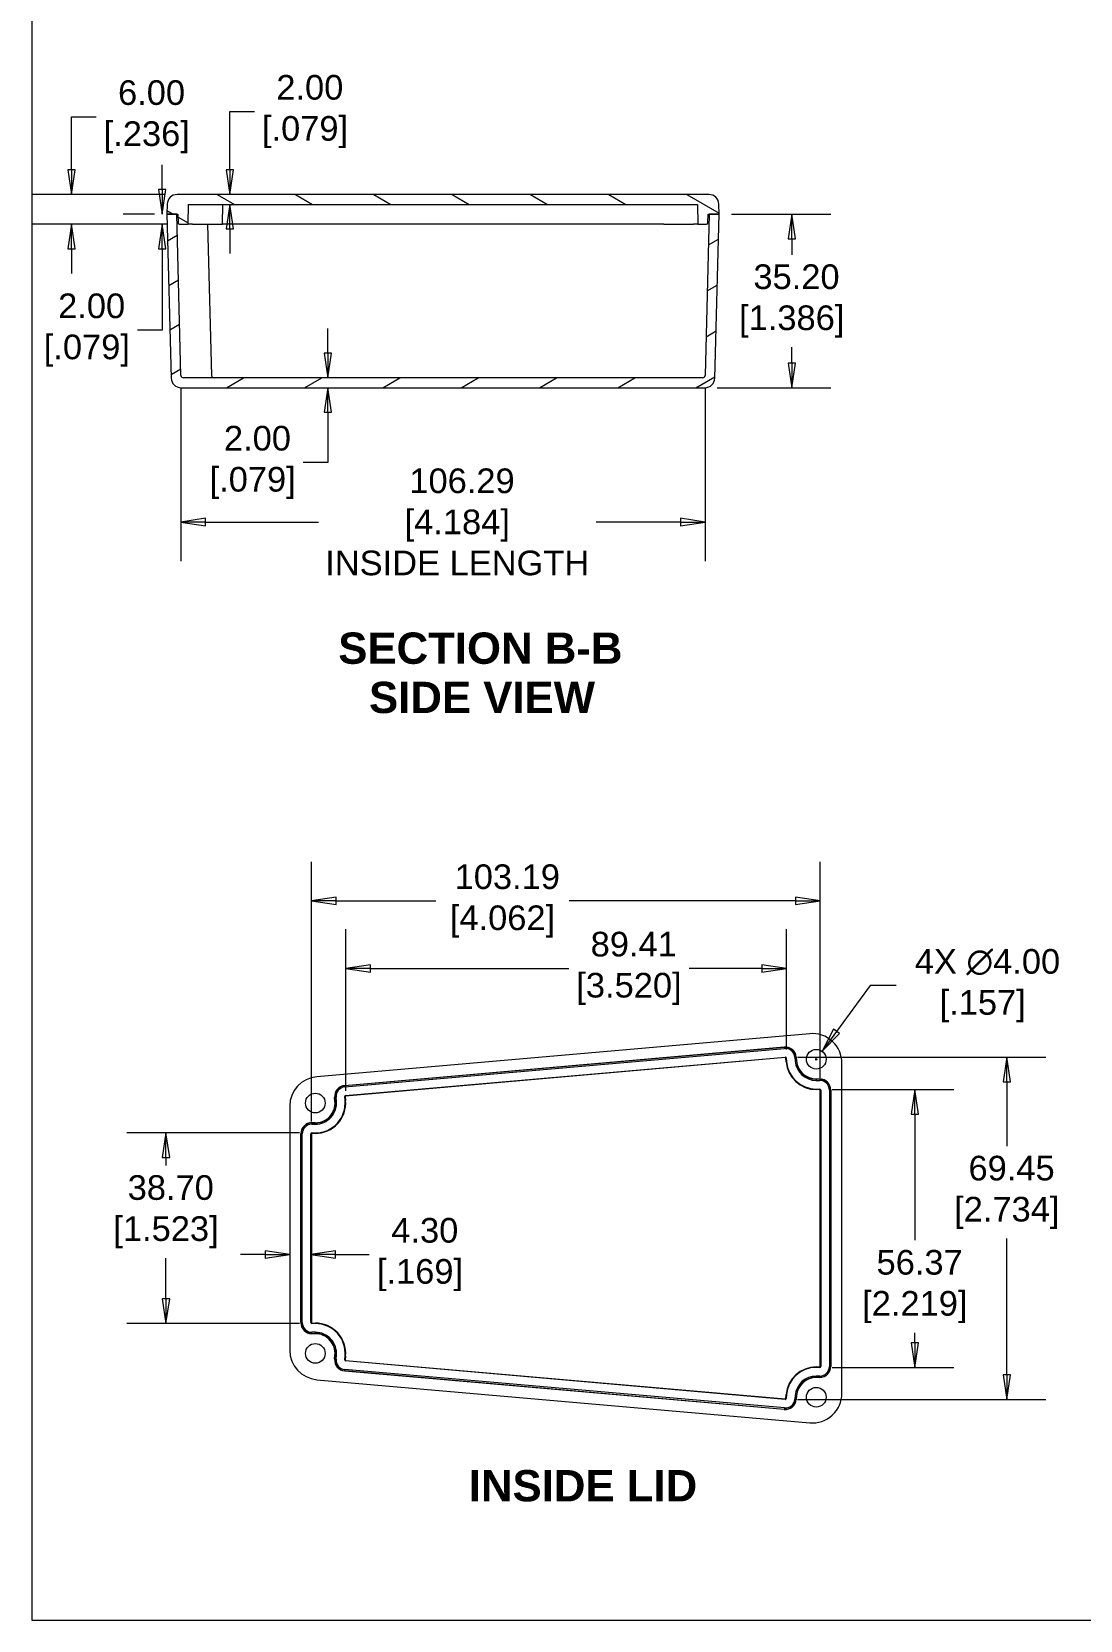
# Model space of a CAD drawing. Header units: millimetres. Extents: x 23 to 674, y 24 to 517.
# Drawn here: x 22.8 to 235.4, y 24.1 to 346.5 of the extents above; entities that cross this region are included whole.
import ezdxf

# ---------------------------------------------------------------- set-up
doc = ezdxf.new("R2010")
doc.units = ezdxf.units.MM
doc.header["$LTSCALE"] = 2.5
for name, color, linetype, lineweight in [('Dimension (ANSI)', 7, 'Continuous', 9), ('Hatch (ANSI)', 7, 'Continuous', 9), ('Sketch Geometry (ANSI)', 7, 'Continuous', 9), ('Symbol (ANSI)', 7, 'Continuous', 9), ('Visible (ANSI)', 7, 'Continuous', 9), ('Visible Narrow (ANSI)', 7, 'Continuous', 9)]:
    doc.layers.add(name, color=color, linetype=linetype, lineweight=lineweight)
doc.styles.add('Label Text (ANSI)', font='arialbd.ttf')
doc.styles.add('Note Text (ANSI)', font='arial.ttf')
doc.styles.add('Text Style20', font='arial.ttf')
doc.dimstyles.new('Default - mm (ANSI)', dxfattribs={"dimscale": 2.5, "dimtxt": 2, "dimasz": 2, "dimexe": 3.175, "dimexo": 1, "dimgap": 0.8, "dimtad": 0, "dimtih": 1, "dimtoh": 1, "dimrnd": 1e-08, "dimzin": 4, "dimdsep": 46, "dimtxsty": 'Note Text (ANSI)', "dimblk": 'Filled-1', "dimcen": 0.09, "dimdle": 10, "dimclrd": 256, "dimclre": 256, "dimclrt": 256, "dimadec": 1, "dimazin": 0, "dimtfac": 1.524, "dimtofl": 0, "dimtmove": 0, "dimatfit": 3, "dimfxl": 0, "dimtolj": 1, "dimtzin": 0, "dimlwd": -1, "dimlwe": -1, "dimarcsym": 0})

# ---------------------------------------------------------------- blocks, each defined once
blk = doc.blocks.new('Title Blocks HAMMOND')
at = {"layer": 'Sketch Geometry (ANSI)'}
for p, q in [((9.35, 206.73), (9.35, 9.64)), ((9.35, 9.64), (173.94, 9.64))]:
    blk.add_line(p, q, dxfattribs=at)
at = {"layer": 'Symbol (ANSI)', "style": 'Text Style20'}
blk.add_attdef('<TITLE>_001', (224.72, 16.35), '', height=5, dxfattribs=at)
blk = doc.blocks.new('Filled-1')
at = {"color": 0}
for p, q in [((0, 0), (-1, 0.15)), ((-1, 0.15), (-1, -0.15)), ((-1, 0), (0, 0)), ((-1, -0.15), (0, 0))]:
    blk.add_line(p, q, dxfattribs=at)
at = {"color": 0, "flags": 128}
blk.add_lwpolyline([(-1, -0.15), (0, 0), (-1, 0.15), (-1, -0.15)], dxfattribs=at)
at = {"color": 0}
blk.add_solid([(-1, -0.15), (0, 0), (-1, 0.15), (-1, -0.15)], dxfattribs=at)
blk = doc.blocks.new('*D7')
at = {"layer": 'Defpoints', "color": 0, "transparency": 16777216}
for p in [(182.66, 170.08), (182.66, 131.71), (79.48, 122.82)]:
    blk.add_point(p, dxfattribs=at)
at = {"layer": 'Dimension (ANSI)', "transparency": 16777216}
for p, q in [((79.48, 125.32), (79.48, 178.02)), ((182.66, 134.21), (182.66, 178.02)), ((84.48, 170.08), (104.73, 170.08)), ((177.66, 170.08), (131.73, 170.08))]:
    blk.add_line(p, q, dxfattribs=at)
at = {"layer": 'Dimension (ANSI)', "transparency": 16777216, "xscale": 5, "yscale": 5, "zscale": 5, "rotation": 180}
blk.add_blockref('Filled-1', (79.48, 170.08), dxfattribs=at)
at = {"layer": 'Dimension (ANSI)', "transparency": 16777216, "xscale": 5, "yscale": 5, "zscale": 5}
blk.add_blockref('Filled-1', (182.66, 170.08), dxfattribs=at)
at = {"layer": 'Dimension (ANSI)', "transparency": 16777216, "insert": (118.23, 170.08), "char_height": 5, "attachment_point": 5, "style": 'Note Text (ANSI)'}
blk.add_mtext('\\A1; 103.19\\P[4.062]', dxfattribs=at)
blk = doc.blocks.new('*D8')
at = {"layer": 'Defpoints', "color": 0, "transparency": 16777216}
for p in [(182.57, 131.8), (182.57, 75.43), (201.86, 75.43)]:
    blk.add_point(p, dxfattribs=at)
at = {"layer": 'Dimension (ANSI)', "transparency": 16777216}
for p, q in [((185.07, 131.8), (209.79, 131.8)), ((201.86, 126.8), (201.86, 101.22)), ((201.86, 80.43), (201.86, 82.46)), ((185.07, 75.43), (209.79, 75.43))]:
    blk.add_line(p, q, dxfattribs=at)
at = {"layer": 'Dimension (ANSI)', "transparency": 16777216, "xscale": 5, "yscale": 5, "zscale": 5}
for p, rotation in [((201.86, 131.8), 90), ((201.86, 75.43), 270)]:
    blk.add_blockref('Filled-1', p, dxfattribs=dict(at, rotation=rotation))
at = {"layer": 'Dimension (ANSI)', "transparency": 16777216, "insert": (201.86, 91.84), "char_height": 5, "attachment_point": 5, "style": 'Note Text (ANSI)'}
blk.add_mtext('\\A1; 56.37\\P[2.219]', dxfattribs=at)
blk = doc.blocks.new('*D9')
at = {"layer": 'Defpoints', "color": 0, "transparency": 16777216}
for p in [(175.84, 156.4), (175.84, 137.43), (86.43, 129.07)]:
    blk.add_point(p, dxfattribs=at)
at = {"layer": 'Dimension (ANSI)', "transparency": 16777216}
for p, q in [((86.43, 131.57), (86.43, 164.34)), ((175.84, 139.93), (175.84, 164.34)), ((91.43, 156.4), (131.67, 156.4)), ((170.84, 156.4), (156.1, 156.4))]:
    blk.add_line(p, q, dxfattribs=at)
at = {"layer": 'Dimension (ANSI)', "transparency": 16777216, "xscale": 5, "yscale": 5, "zscale": 5, "rotation": 180}
blk.add_blockref('Filled-1', (86.43, 156.4), dxfattribs=at)
at = {"layer": 'Dimension (ANSI)', "transparency": 16777216, "xscale": 5, "yscale": 5, "zscale": 5}
blk.add_blockref('Filled-1', (175.84, 156.4), dxfattribs=at)
at = {"layer": 'Dimension (ANSI)', "transparency": 16777216, "insert": (143.88, 156.4), "char_height": 5, "attachment_point": 5, "style": 'Note Text (ANSI)'}
blk.add_mtext('\\A1; 89.41\\P[3.520]', dxfattribs=at)
blk = doc.blocks.new('*D10')
at = {"layer": 'Defpoints', "color": 0, "transparency": 16777216}
for p in [(175.56, 138.39), (175.56, 68.95), (220.51, 68.95)]:
    blk.add_point(p, dxfattribs=at)
at = {"layer": 'Dimension (ANSI)', "transparency": 16777216}
for p, q in [((178.06, 138.39), (228.45, 138.39)), ((220.51, 133.39), (220.51, 120.33)), ((220.51, 73.95), (220.51, 101.57)), ((178.06, 68.95), (228.45, 68.95))]:
    blk.add_line(p, q, dxfattribs=at)
at = {"layer": 'Dimension (ANSI)', "transparency": 16777216, "xscale": 5, "yscale": 5, "zscale": 5}
for p, rotation in [((220.51, 138.39), 90), ((220.51, 68.95), 270)]:
    blk.add_blockref('Filled-1', p, dxfattribs=dict(at, rotation=rotation))
at = {"layer": 'Dimension (ANSI)', "transparency": 16777216, "insert": (220.51, 110.95), "char_height": 5, "attachment_point": 5, "style": 'Note Text (ANSI)'}
blk.add_mtext('\\A1; 69.45\\P[2.734]', dxfattribs=at)
blk = doc.blocks.new('*D11')
at = {"layer": 'Defpoints', "color": 0, "transparency": 16777216}
for p in [(75.07, 128.43), (75.07, 98.33), (79.37, 84.52)]:
    blk.add_point(p, dxfattribs=at)
at = {"layer": 'Dimension (ANSI)', "transparency": 16777216}
for p, q in [((70.07, 98.33), (65.07, 98.33)), ((84.37, 98.33), (91.22, 98.33))]:
    blk.add_line(p, q, dxfattribs=at)
at = {"layer": 'Dimension (ANSI)', "transparency": 16777216, "xscale": 5, "yscale": 5, "zscale": 5}
blk.add_blockref('Filled-1', (75.07, 98.33), dxfattribs=at)
at = {"layer": 'Dimension (ANSI)', "transparency": 16777216, "xscale": 5, "yscale": 5, "zscale": 5, "rotation": 180}
blk.add_blockref('Filled-1', (79.37, 98.33), dxfattribs=at)
at = {"layer": 'Dimension (ANSI)', "transparency": 16777216, "insert": (101.5, 98.33), "char_height": 5, "attachment_point": 5, "style": 'Note Text (ANSI)'}
blk.add_mtext('\\A1; 4.30\\P[.169]', dxfattribs=at)
blk = doc.blocks.new('*D19')
at = {"layer": 'Defpoints', "color": 0, "transparency": 16777216}
for p in [(162.17, 309.43), (159.3, 274.23), (176.89, 274.23)]:
    blk.add_point(p, dxfattribs=at)
at = {"layer": 'Dimension (ANSI)', "transparency": 16777216}
for p, q in [((164.67, 309.43), (184.83, 309.43)), ((176.89, 304.43), (176.89, 301.21)), ((176.89, 279.23), (176.89, 282.45)), ((161.8, 274.23), (184.83, 274.23))]:
    blk.add_line(p, q, dxfattribs=at)
at = {"layer": 'Dimension (ANSI)', "transparency": 16777216, "xscale": 5, "yscale": 5, "zscale": 5}
for p, rotation in [((176.89, 309.43), 90), ((176.89, 274.23), 270)]:
    blk.add_blockref('Filled-1', p, dxfattribs=dict(at, rotation=rotation))
at = {"layer": 'Dimension (ANSI)', "transparency": 16777216, "insert": (176.89, 291.83), "char_height": 5, "attachment_point": 5, "style": 'Note Text (ANSI)'}
blk.add_mtext('\\A1; 35.20\\P[1.386]', dxfattribs=at)
blk = doc.blocks.new('*D20')
at = {"layer": 'Defpoints', "color": 0, "transparency": 16777216}
for p in [(30.8, 313.43), (52.22, 313.43), (52.71, 307.43)]:
    blk.add_point(p, dxfattribs=at)
at = {"layer": 'Dimension (ANSI)', "transparency": 16777216}
for p, q in [((30.8, 318.43), (30.8, 329.19)), ((30.8, 329.19), (35.8, 329.19)), ((49.72, 313.43), (22.87, 313.43)), ((50.21, 307.43), (22.87, 307.43)), ((30.8, 302.43), (30.8, 297.43))]:
    blk.add_line(p, q, dxfattribs=at)
at = {"layer": 'Dimension (ANSI)', "transparency": 16777216, "xscale": 5, "yscale": 5, "zscale": 5}
for p, rotation in [((30.8, 313.43), 270), ((30.8, 307.43), 90)]:
    blk.add_blockref('Filled-1', p, dxfattribs=dict(at, rotation=rotation))
at = {"layer": 'Dimension (ANSI)', "transparency": 16777216, "insert": (46.08, 329.19), "char_height": 5, "attachment_point": 5, "style": 'Note Text (ANSI)'}
blk.add_mtext('\\A1; 6.00\\P[.236]', dxfattribs=at)
blk = doc.blocks.new('*D21')
at = {"layer": 'Defpoints', "color": 0, "transparency": 16777216}
for p in [(53.02, 276.72), (159.31, 276.72), (159.31, 246.97)]:
    blk.add_point(p, dxfattribs=at)
at = {"layer": 'Dimension (ANSI)', "transparency": 16777216}
for p, q in [((53.02, 274.22), (53.02, 239.03)), ((159.31, 274.22), (159.31, 239.03)), ((58.02, 246.97), (80.88, 246.97)), ((154.31, 246.97), (137.23, 246.97))]:
    blk.add_line(p, q, dxfattribs=at)
at = {"layer": 'Dimension (ANSI)', "transparency": 16777216, "xscale": 5, "yscale": 5, "zscale": 5, "rotation": 180}
blk.add_blockref('Filled-1', (53.02, 246.97), dxfattribs=at)
at = {"layer": 'Dimension (ANSI)', "transparency": 16777216, "xscale": 5, "yscale": 5, "zscale": 5}
blk.add_blockref('Filled-1', (159.31, 246.97), dxfattribs=at)
at = {"layer": 'Dimension (ANSI)', "transparency": 16777216, "insert": (109.05, 246.97), "char_height": 5, "attachment_point": 5, "style": 'Note Text (ANSI)'}
blk.add_mtext('\\A1; 106.29\\P[4.184]{\\PINSIDE LENGTH}', dxfattribs=at)
blk = doc.blocks.new('*D26')
at = {"layer": 'Defpoints', "color": 0, "transparency": 16777216}
for p in [(183.05, 139.58), (180.69, 136.35)]:
    blk.add_point(p, dxfattribs=at)
at = {"layer": 'Dimension (ANSI)', "transparency": 16777216}
for p, q in [((192.79, 152.9), (186, 143.61)), ((198.06, 152.9), (192.79, 152.9)), ((181.65, 137.96), (182.1, 137.96)), ((181.87, 137.74), (181.87, 138.19))]:
    blk.add_line(p, q, dxfattribs=at)
at = {"layer": 'Dimension (ANSI)', "transparency": 16777216, "xscale": 5, "yscale": 5, "zscale": 5, "rotation": 233.8482467399071}
blk.add_blockref('Filled-1', (183.05, 139.58), dxfattribs=at)
at = {"layer": 'Dimension (ANSI)', "transparency": 16777216, "insert": (215.62, 152.9), "char_height": 5, "attachment_point": 5, "style": 'Note Text (ANSI)'}
blk.add_mtext('\\A1; 4X ∅4.00\\P[.157]', dxfattribs=at)
blk = doc.blocks.new('*D27')
at = {"layer": 'Defpoints', "color": 0, "transparency": 16777216}
for p in [(79.57, 123.02), (49.98, 84.32), (79.57, 84.32)]:
    blk.add_point(p, dxfattribs=at)
at = {"layer": 'Dimension (ANSI)', "transparency": 16777216}
for p, q in [((77.07, 123.02), (42.04, 123.02)), ((49.98, 118.02), (49.98, 116.4)), ((49.98, 89.32), (49.98, 97.63)), ((77.07, 84.32), (42.04, 84.32))]:
    blk.add_line(p, q, dxfattribs=at)
at = {"layer": 'Dimension (ANSI)', "transparency": 16777216, "xscale": 5, "yscale": 5, "zscale": 5}
for p, rotation in [((49.98, 123.02), 90), ((49.98, 84.32), 270)]:
    blk.add_blockref('Filled-1', p, dxfattribs=dict(at, rotation=rotation))
at = {"layer": 'Dimension (ANSI)', "transparency": 16777216, "insert": (49.98, 107.01), "char_height": 5, "attachment_point": 5, "style": 'Note Text (ANSI)'}
blk.add_mtext('\\A1; 38.70\\P[1.523]', dxfattribs=at)
blk = doc.blocks.new('*D30')
at = {"layer": 'Defpoints', "color": 0, "transparency": 16777216}
for p in [(67.56, 276.23), (67.56, 274.23), (82.83, 276.23)]:
    blk.add_point(p, dxfattribs=at)
at = {"layer": 'Dimension (ANSI)', "transparency": 16777216}
for p, q in [((82.83, 281.23), (82.83, 286.23)), ((82.83, 269.23), (82.83, 259.06)), ((82.83, 259.06), (77.83, 259.06))]:
    blk.add_line(p, q, dxfattribs=at)
at = {"layer": 'Dimension (ANSI)', "transparency": 16777216, "xscale": 5, "yscale": 5, "zscale": 5}
for p, rotation in [((82.83, 276.23), 270), ((82.83, 274.23), 90)]:
    blk.add_blockref('Filled-1', p, dxfattribs=dict(at, rotation=rotation))
at = {"layer": 'Dimension (ANSI)', "transparency": 16777216, "insert": (67.56, 259.06), "char_height": 5, "attachment_point": 5, "style": 'Note Text (ANSI)'}
blk.add_mtext('\\A1; 2.00\\P[.079]', dxfattribs=at)
blk = doc.blocks.new('*D32')
at = {"layer": 'Defpoints', "color": 0, "transparency": 16777216}
for p in [(49.21, 309.43), (50.17, 309.43), (52.71, 307.43)]:
    blk.add_point(p, dxfattribs=at)
at = {"layer": 'Dimension (ANSI)', "transparency": 16777216}
for p, q in [((49.21, 314.43), (49.21, 319.43)), ((47.67, 309.43), (41.27, 309.43)), ((50.21, 307.43), (41.27, 307.43)), ((49.21, 302.43), (49.21, 285.92)), ((49.21, 285.92), (44.21, 285.92))]:
    blk.add_line(p, q, dxfattribs=at)
at = {"layer": 'Dimension (ANSI)', "transparency": 16777216, "xscale": 5, "yscale": 5, "zscale": 5}
for p, rotation in [((49.21, 309.43), 270), ((49.21, 307.43), 90)]:
    blk.add_blockref('Filled-1', p, dxfattribs=dict(at, rotation=rotation))
at = {"layer": 'Dimension (ANSI)', "transparency": 16777216, "insert": (33.93, 285.92), "char_height": 5, "attachment_point": 5, "style": 'Note Text (ANSI)'}
blk.add_mtext('\\A1; 2.00\\P[.079]', dxfattribs=at)
blk = doc.blocks.new('*D33')
at = {"layer": 'Defpoints', "color": 0, "transparency": 16777216}
for p in [(78.18, 313.43), (62.91, 311.43), (78.18, 311.43)]:
    blk.add_point(p, dxfattribs=at)
at = {"layer": 'Dimension (ANSI)', "transparency": 16777216}
for p, q in [((62.91, 318.43), (62.91, 330.26)), ((62.91, 330.26), (67.91, 330.26)), ((62.91, 306.43), (62.91, 301.43))]:
    blk.add_line(p, q, dxfattribs=at)
at = {"layer": 'Dimension (ANSI)', "transparency": 16777216, "xscale": 5, "yscale": 5, "zscale": 5}
for p, rotation in [((62.91, 313.43), 270), ((62.91, 311.43), 90)]:
    blk.add_blockref('Filled-1', p, dxfattribs=dict(at, rotation=rotation))
at = {"layer": 'Dimension (ANSI)', "transparency": 16777216, "insert": (78.18, 330.26), "char_height": 5, "attachment_point": 5, "style": 'Note Text (ANSI)'}
blk.add_mtext('\\A1; 2.00\\P[.079]', dxfattribs=at)

msp = doc.modelspace()

# ---------------------------------------------------------------- hatches: boundary and pattern name
at = {"layer": 'Hatch (ANSI)'}
h = msp.add_hatch(dxfattribs=at)
h.set_pattern_fill('ANSI31', color=256, scale=63.5, angle=105.000246, style=0)
h.set_pattern_definition([(150.0002, (0, 0), (-3.96872, -6.8741), [])])
edge = h.paths.add_edge_path()
edge.add_line((160.1128, 313.429), (52.2189, 313.429))
edge.add_ellipse((52.2189, 311.429), major_axis=(0, 2), ratio=1, start_angle=0, end_angle=88.5)
edge.add_line((50.2196, 311.4814), (50.1659, 309.429))
edge.add_line((50.1659, 309.429), (52.1666, 309.429))
edge.add_line((52.1666, 309.429), (52.4159, 309.429))
edge.add_line((52.4159, 309.429), (52.4619, 307.6725))
edge.add_ellipse((52.7118, 307.679), major_axis=(-0.2499, -0.0065), ratio=1, start_angle=0, end_angle=88.5)
edge.add_line((52.7118, 307.429), (54.4683, 307.429))
edge.add_line((54.4683, 307.429), (54.573, 311.429))
edge.add_line((54.573, 311.429), (157.7588, 311.429))
edge.add_line((157.7588, 311.429), (157.8635, 307.429))
edge.add_line((157.8635, 307.429), (159.62, 307.429))
edge.add_ellipse((159.62, 307.679), major_axis=(0, -0.25), ratio=1, start_angle=0, end_angle=88.5)
edge.add_line((159.8699, 307.6725), (159.9159, 309.429))
edge.add_line((159.9159, 309.429), (160.1652, 309.429))
edge.add_line((160.1652, 309.429), (162.1659, 309.429))
edge.add_line((162.1659, 309.429), (162.1121, 311.4814))
edge.add_ellipse((160.1128, 311.429), major_axis=(1.9993, 0.0524), ratio=1, start_angle=0, end_angle=88.5)
h = msp.add_hatch(dxfattribs=at)
h.set_pattern_fill('ANSI31', color=256, scale=63.5, angle=-14.999978, style=0)
h.set_pattern_definition([(30, (0, 0), (-3.96875, 6.87408), [])])
edge = h.paths.add_edge_path()
edge.add_ellipse((159.2958, 276.229), major_axis=(0, -2), ratio=1, start_angle=0, end_angle=88.5)
edge.add_line((161.2951, 276.1766), (162.1659, 309.429))
edge.add_line((162.1659, 309.429), (160.1652, 309.429))
edge.add_line((160.1652, 309.429), (159.3086, 276.7159))
edge.add_ellipse((158.8088, 276.729), major_axis=(0.4998, -0.0131), ratio=1, start_angle=271.5, end_angle=360, ccw=False)
edge.add_line((158.8088, 276.229), (53.523, 276.229))
edge.add_ellipse((53.523, 276.729), major_axis=(0, -0.5), ratio=1, start_angle=271.5, end_angle=360, ccw=False)
edge.add_line((53.0232, 276.7159), (52.1666, 309.429))
edge.add_line((52.1666, 309.429), (50.1659, 309.429))
edge.add_line((50.1659, 309.429), (51.0366, 276.1766))
edge.add_ellipse((53.0359, 276.229), major_axis=(-1.9993, -0.0524), ratio=1, start_angle=0, end_angle=88.5)
edge.add_line((53.0359, 274.229), (159.2958, 274.229))

# ---------------------------------------------------------------- linework, layer by layer
at = {"layer": 'Visible (ANSI)'}
for p, q in [((160.1128, 313.429), (52.2189, 313.429)), ((50.2196, 311.4814), (50.1659, 309.429)), ((52.1666, 309.429), (50.1659, 309.429)), ((50.1659, 309.429), (51.0366, 276.1766)), ((50.1659, 309.429), (52.4159, 309.429)), ((53.0232, 276.7159), (52.1666, 309.429)), ((52.4159, 309.429), (52.4619, 307.6725)), ((54.4683, 307.429), (54.573, 311.429)), ((54.573, 311.429), (157.7588, 311.429)), ((61.4183, 307.429), (61.523, 311.429)), ((157.7588, 311.429), (157.8635, 307.429)), ((160.1652, 309.429), (159.3086, 276.7159)), ((159.8699, 307.6725), (159.9159, 309.429)), ((159.9159, 309.429), (162.1659, 309.429)), ((162.1659, 309.429), (160.1652, 309.429)), ((161.2951, 276.1766), (162.1659, 309.429)), ((162.1659, 309.429), (162.1121, 311.4814)), ((52.7118, 307.429), (54.4683, 307.429)), ((54.6659, 307.429), (54.4683, 307.429)), ((55.3659, 307.429), (54.6659, 307.429)), ((55.3659, 307.429), (61.4183, 307.429)), ((58.4183, 307.429), (59.2225, 276.7159)), ((61.5065, 307.429), (61.4183, 307.429)), ((150.6542, 307.429), (61.5065, 307.429)), ((150.8683, 307.429), (150.6542, 307.429)), ((150.9365, 307.429), (150.8683, 307.429)), ((150.9365, 307.429), (156.9659, 307.429)), ((157.6659, 307.429), (156.9659, 307.429)), ((157.8635, 307.429), (157.6659, 307.429)), ((157.8635, 307.429), (159.62, 307.429)), ((53.0359, 274.229), (159.2958, 274.229)), ((158.8088, 276.229), (53.523, 276.229)), ((180.5499, 143.1494), (80.5458, 134.4002)), ((86.2323, 132.6391), (175.38, 140.4385)), ((86.4112, 130.5946), (175.5589, 138.394)), ((175.568, 138.2896), (86.4203, 130.4902)), ((175.7369, 137.4246), (175.6686, 138.2052)), ((175.773, 138.2143), (175.8413, 137.4337)), ((177.8175, 138.3932), (177.8858, 137.6126)), ((187.0706, 70.1681), (187.0706, 137.1743)), ((181.8706, 133.9612), (182.5706, 133.9612)), ((84.2554, 129.4198), (84.187, 130.2016)), ((86.3, 129.5987), (86.2316, 130.3805)), ((86.3359, 130.3896), (86.4043, 129.6078)), ((181.8706, 131.9088), (182.5706, 131.9088)), ((182.5706, 131.8041), (181.8706, 131.8041)), ((182.6635, 75.6312), (182.6635, 131.7112)), ((182.7682, 131.7112), (182.7682, 75.6312)), ((184.8206, 131.7112), (184.8206, 75.6312)), ((75.0706, 128.4251), (75.0706, 78.9173)), ((77.3206, 84.5212), (77.3206, 122.8212)), ((79.373, 84.5212), (79.373, 122.8212)), ((79.4777, 122.8212), (79.4777, 84.5212)), ((79.5706, 125.0712), (80.2706, 125.0712)), ((79.5706, 123.0188), (80.2706, 123.0188)), ((80.2706, 122.9141), (79.5706, 122.9141)), ((79.5706, 84.4283), (80.2706, 84.4283)), ((80.2706, 84.3236), (79.5706, 84.3236)), ((80.2706, 82.2712), (79.5706, 82.2712)), ((84.187, 77.1408), (84.2554, 77.9226)), ((86.2316, 76.9619), (86.3, 77.7437)), ((86.4043, 77.7346), (86.3359, 76.9528)), ((175.38, 66.9039), (86.2323, 74.7033)), ((175.5589, 68.9484), (86.4112, 76.7478)), ((86.4203, 76.8522), (175.568, 69.0528)), ((181.8706, 75.5383), (182.5706, 75.5383)), ((182.5706, 75.4336), (181.8706, 75.4336)), ((80.5458, 72.9422), (180.5499, 64.1929)), ((182.5706, 73.3812), (181.8706, 73.3812)), ((175.6686, 69.1372), (175.7369, 69.9178)), ((175.8413, 69.9087), (175.773, 69.1281)), ((177.8858, 69.7298), (177.8175, 68.9492))]:
    msp.add_line(p, q, dxfattribs=at)
for centre in [(181.8706, 137.9612), (80.2706, 129.0712), (80.2706, 78.2712), (181.8706, 69.3812)]:
    msp.add_circle(centre, 2, dxfattribs=at)
for centre, radius, start, end in [((52.2189, 311.429), 2, 90, 178.5), ((160.1128, 311.429), 2, 1.5, 90), ((52.7118, 307.679), 0.25, 181.5, 270), ((159.62, 307.679), 0.25, 270, 358.5), ((53.0359, 276.229), 2, 181.5, 270), ((53.523, 276.729), 0.5, 181.5, 270), ((59.7223, 276.729), 0.5, 181.5, 270), ((158.8088, 276.729), 0.5, 270, 358.5), ((159.2958, 276.229), 2, 270, 358.5), ((175.5761, 138.1971), 2.25, 5, 95), ((175.5761, 138.1971), 0.1976, 5, 95), ((175.5761, 138.1971), 0.0929, 5, 95), ((181.8706, 137.9612), 6.1571, 185, 270), ((181.8706, 137.9612), 6.0524, 185, 270), ((181.8706, 137.9612), 4, 185, 270), ((86.4284, 130.3977), 2.25, 95, 185), ((182.5706, 131.7112), 2.25, 0, 90), ((80.2706, 129.0712), 6.1571, 270, 5), ((80.2706, 129.0712), 6.0524, 270, 5), ((80.2706, 129.0712), 4, 270, 5), ((86.4284, 130.3977), 0.1976, 95, 185), ((86.4284, 130.3977), 0.0929, 95, 185), ((182.5706, 131.7112), 0.1976, 0, 90), ((182.5706, 131.7112), 0.0929, 0, 90), ((79.5706, 122.8212), 2.25, 90, 180), ((79.5706, 122.8212), 0.1976, 90, 180), ((79.5706, 122.8212), 0.0929, 90, 180), ((79.5706, 84.5212), 2.25, 180, 270), ((79.5706, 84.5212), 0.1976, 180, 270), ((79.5706, 84.5212), 0.0929, 180, 270), ((80.2706, 78.2712), 6.1571, 355, 90), ((80.2706, 78.2712), 6.0524, 355, 90), ((80.2706, 78.2712), 4, 355, 90), ((86.4284, 76.9447), 2.25, 175, 265), ((86.4284, 76.9447), 0.1976, 175, 265), ((86.4284, 76.9447), 0.0929, 175, 265), ((181.8706, 69.3812), 6.1571, 90, 175), ((181.8706, 69.3812), 6.0524, 90, 175), ((182.5706, 75.6312), 2.25, 270, 0), ((182.5706, 75.6312), 0.1976, 270, 0), ((182.5706, 75.6312), 0.0929, 270, 0), ((181.8706, 69.3812), 4, 90, 175), ((175.5761, 69.1453), 2.25, 265, 355), ((175.5761, 69.1453), 0.1976, 265, 355), ((175.5761, 69.1453), 0.0929, 265, 355)]:
    msp.add_arc(centre, radius, start, end, dxfattribs=at)
for centre, major_axis, ratio, start_param, end_param in [((181.0686, 137.1698), (4.0566, 4.427), 0.99924967, 5.4545278, 7.11184281), ((81.0727, 128.4213), (-4.4265, 4.0561), 0.99936987, 5.54173433, 7.02463628), ((81.0727, 78.9211), (-4.4265, -4.0561), 0.99936987, 5.54173433, 7.02463628), ((181.0686, 70.1726), (4.0566, -4.427), 0.99924967, 5.4545278, 7.11184281)]:
    msp.add_ellipse(centre, major_axis=major_axis, ratio=ratio, start_param=start_param, end_param=end_param, dxfattribs=at)
at = {"layer": 'Visible Narrow (ANSI)'}
for p, q in [((175.384, 140.3927), (86.2363, 132.5933)), ((86.2581, 132.3443), (175.4058, 140.1437)), ((175.38, 140.4385), (175.384, 140.3927)), ((175.384, 140.3927), (175.4058, 140.1437)), ((175.5589, 138.394), (175.568, 138.2896)), ((175.773, 138.2143), (175.6686, 138.2052)), ((175.8413, 137.4337), (175.7369, 137.4246)), ((177.7717, 138.3892), (177.5228, 138.3674)), ((177.5228, 138.3674), (177.591, 137.5868)), ((177.84, 137.6086), (177.591, 137.5868)), ((177.8175, 138.3932), (177.7717, 138.3892)), ((177.84, 137.6086), (177.7717, 138.3892)), ((177.8858, 137.6126), (177.84, 137.6086)), ((86.2323, 132.6391), (86.2363, 132.5933)), ((86.2363, 132.5933), (86.2581, 132.3443)), ((181.8706, 133.9612), (181.8706, 133.9152)), ((181.8706, 133.9152), (181.8706, 133.6653)), ((182.5706, 133.9152), (181.8706, 133.9152)), ((181.8706, 133.6653), (182.5706, 133.6653)), ((182.5706, 133.9612), (182.5706, 133.9152)), ((182.5706, 133.9152), (182.5706, 133.6653)), ((84.187, 130.2016), (84.2328, 130.2056)), ((84.2328, 130.2056), (84.4818, 130.2274)), ((84.2328, 130.2056), (84.3012, 129.4238)), ((84.2554, 129.4198), (84.3012, 129.4238)), ((84.3012, 129.4238), (84.5502, 129.4456)), ((84.5502, 129.4456), (84.4818, 130.2274)), ((86.2316, 130.3805), (86.3359, 130.3896)), ((86.3, 129.5987), (86.4043, 129.6078)), ((86.4112, 130.5946), (86.4203, 130.4902)), ((181.8706, 131.9088), (181.8706, 131.8041)), ((182.5706, 131.9088), (182.5706, 131.8041)), ((182.7682, 131.7112), (182.6635, 131.7112)), ((184.7746, 131.7112), (184.5247, 131.7112)), ((184.5247, 131.7112), (184.5247, 75.6312)), ((184.7746, 75.6312), (184.7746, 131.7112)), ((184.8206, 131.7112), (184.7746, 131.7112)), ((77.3206, 122.8212), (77.3666, 122.8212)), ((77.3666, 122.8212), (77.6165, 122.8212)), ((77.3666, 122.8212), (77.3666, 84.5212)), ((77.6165, 84.5212), (77.6165, 122.8212)), ((79.373, 122.8212), (79.4777, 122.8212)), ((79.5706, 125.0712), (79.5706, 125.0252)), ((79.5706, 125.0252), (79.5706, 124.7753)), ((80.2706, 125.0252), (79.5706, 125.0252)), ((79.5706, 124.7753), (80.2706, 124.7753)), ((79.5706, 123.0188), (79.5706, 122.9141)), ((80.2706, 125.0712), (80.2706, 125.0252)), ((80.2706, 125.0252), (80.2706, 124.7753)), ((80.2706, 123.0188), (80.2706, 122.9141)), ((77.3206, 84.5212), (77.3666, 84.5212)), ((77.3666, 84.5212), (77.6165, 84.5212)), ((79.373, 84.5212), (79.4777, 84.5212)), ((79.5706, 84.3236), (79.5706, 84.4283)), ((80.2706, 84.3236), (80.2706, 84.4283)), ((79.5706, 82.3172), (79.5706, 82.5671)), ((80.2706, 82.5671), (79.5706, 82.5671)), ((79.5706, 82.3172), (80.2706, 82.3172)), ((79.5706, 82.2712), (79.5706, 82.3172)), ((80.2706, 82.3172), (80.2706, 82.5671)), ((80.2706, 82.2712), (80.2706, 82.3172)), ((84.3012, 77.9186), (84.2328, 77.1368)), ((84.2554, 77.9226), (84.3012, 77.9186)), ((84.3012, 77.9186), (84.5502, 77.8968)), ((84.4818, 77.115), (84.5502, 77.8968)), ((86.3, 77.7437), (86.4043, 77.7346)), ((84.187, 77.1408), (84.2328, 77.1368)), ((84.2328, 77.1368), (84.4818, 77.115)), ((86.2316, 76.9619), (86.3359, 76.9528)), ((86.2323, 74.7033), (86.2363, 74.7491)), ((86.2363, 74.7491), (86.2581, 74.998)), ((86.2363, 74.7491), (175.384, 66.9497)), ((175.4058, 67.1986), (86.2581, 74.998)), ((86.4112, 76.7478), (86.4203, 76.8522)), ((181.8706, 75.4336), (181.8706, 75.5383)), ((182.5706, 75.4336), (182.5706, 75.5383)), ((182.7682, 75.6312), (182.6635, 75.6312)), ((184.7746, 75.6312), (184.5247, 75.6312)), ((184.8206, 75.6312), (184.7746, 75.6312)), ((181.8706, 73.4272), (181.8706, 73.6771)), ((182.5706, 73.6771), (181.8706, 73.6771)), ((181.8706, 73.4272), (182.5706, 73.4272)), ((181.8706, 73.3812), (181.8706, 73.4272)), ((182.5706, 73.4272), (182.5706, 73.6771)), ((182.5706, 73.3812), (182.5706, 73.4272)), ((175.5589, 68.9484), (175.568, 69.0528)), ((175.773, 69.1281), (175.6686, 69.1372)), ((175.8413, 69.9087), (175.7369, 69.9178)), ((177.591, 69.7556), (177.5228, 68.975)), ((177.7717, 68.9532), (177.5228, 68.975)), ((177.84, 69.7338), (177.591, 69.7556)), ((177.7717, 68.9532), (177.84, 69.7338)), ((177.8175, 68.9492), (177.7717, 68.9532)), ((177.8858, 69.7298), (177.84, 69.7338)), ((175.38, 66.9039), (175.384, 66.9497)), ((175.4058, 67.1986), (175.384, 66.9497))]:
    msp.add_line(p, q, dxfattribs=at)
for centre, radius, start, end in [((175.5761, 138.1971), 2.204, 5, 95), ((175.5761, 138.1971), 1.9541, 5, 95), ((181.8706, 137.9612), 4.2959, 185, 270), ((181.8706, 137.9612), 4.046, 185, 270), ((86.4284, 130.3977), 2.204, 95, 185), ((86.4284, 130.3977), 1.9541, 95, 185), ((182.5706, 131.7112), 2.204, 0, 90), ((182.5706, 131.7112), 1.9541, 0, 90), ((80.2706, 129.0712), 4.2959, 270, 5), ((80.2706, 129.0712), 4.046, 270, 5), ((79.5706, 122.8212), 2.204, 90, 180), ((79.5706, 122.8212), 1.9541, 90, 180), ((79.5706, 84.5212), 2.204, 180, 270), ((79.5706, 84.5212), 1.9541, 180, 270), ((80.2706, 78.2712), 4.2959, 355, 90), ((80.2706, 78.2712), 4.046, 355, 90), ((86.4284, 76.9447), 2.204, 175, 265), ((86.4284, 76.9447), 1.9541, 175, 265), ((182.5706, 75.6312), 2.204, 270, 0), ((182.5706, 75.6312), 1.9541, 270, 0), ((181.8706, 69.3812), 4.2959, 90, 175), ((181.8706, 69.3812), 4.046, 90, 175), ((175.5761, 69.1453), 2.204, 265, 355), ((175.5761, 69.1453), 1.9541, 265, 355)]:
    msp.add_arc(centre, radius, start, end, dxfattribs=at)

# ---------------------------------------------------------------- block references
at = {"xscale": 2.5, "yscale": 2.5, "zscale": 2.5}
msp.add_blockref('Title Blocks HAMMOND', (-0.6221, 0.0312), dxfattribs=at)

# ---------------------------------------------------------------- texts
at = {"layer": 'Symbol (ANSI)', "char_height": 6.35, "attachment_point": 7, "line_spacing_factor": 0.25, "style": 'Label Text (ANSI)'}
for s, insert in [('SECTION B-B', (84.9128, 218.1095)), ('SIDE VIEW', (91.1601, 208.1165)), ('INSIDE LID', (111.3937, 48.1606))]:
    msp.add_mtext(s, dxfattribs=dict(at, insert=insert))

# ---------------------------------------------------------------- dimensions: what is measured, and where the dimension line sits
at = {"layer": 'Dimension (ANSI)'}
for base, p1, p2, angle, text, override, picture, middle in [((62.91, 311.429), (78.1842, 313.429), (78.1842, 311.429), 90, ' <>\\X[.079]', {"dimgap": 0.8, "dimdec": 2, "dimpost": '\\X', "dimse1": 1, "dimse2": 1, "dimtol": 0, "dimlim": 0, "dimtp": 0, "dimtm": 0, "dimtdec": 2, "dimatfit": 1}, '*D33', (78.1842, 330.2612)), ((30.8039, 313.429), (52.7118, 307.429), (52.2189, 313.429), 90, ' <>\\X[.236]', {"dimgap": 0.8, "dimdec": 2, "dimpost": '\\X', "dimtol": 0, "dimlim": 0, "dimtp": 0, "dimtm": 0, "dimtdec": 2, "dimatfit": 1}, '*D20', (46.0781, 329.191)), ((49.2075, 309.429), (52.7118, 307.429), (50.1659, 309.429), 90, ' <>\\X[.079]', {"dimgap": 0.8, "dimdec": 2, "dimpost": '\\X', "dimtol": 0, "dimlim": 0, "dimtp": 0, "dimtm": 0, "dimtdec": 2, "dimatfit": 1}, '*D32', (33.9333, 285.9221)), ((176.8939, 274.229), (162.1659, 309.429), (159.2958, 274.229), 90, ' <>\\X[1.386]', {"dimgap": 0.8, "dimdec": 2, "dimpost": '\\X', "dimtol": 0, "dimlim": 0, "dimtp": 0, "dimtm": 0, "dimtdec": 2, "dimatfit": 1}, '*D19', (176.8939, 291.829)), ((82.8344, 276.229), (67.5602, 274.229), (67.5602, 276.229), 270, ' <>\\X[.079]', {"dimgap": 0.8, "dimdec": 2, "dimpost": '\\X', "dimse1": 1, "dimse2": 1, "dimtol": 0, "dimlim": 0, "dimtp": 0, "dimtm": 0, "dimtdec": 2, "dimatfit": 1}, '*D30', (67.5602, 259.0615)), ((159.3086, 246.9673), (53.0232, 276.7159), (159.3086, 276.7159), 180, ' <>\\X[4.184]{\\PINSIDE LENGTH}', {"dimgap": 0.8, "dimtih": 0, "dimtoh": 0, "dimdec": 2, "dimpost": '\\X', "dimtol": 0, "dimlim": 0, "dimtp": 0, "dimtm": 0, "dimtdec": 2, "dimatfit": 1}, '*D21', (109.0527, 246.9673)), ((182.6635, 170.0842), (79.4777, 122.8212), (182.6635, 131.7112), 180, ' <>\\X[4.062]', {"dimgap": 0.8, "dimtih": 0, "dimtoh": 0, "dimdec": 2, "dimpost": '\\X', "dimtol": 0, "dimlim": 0, "dimtp": 0, "dimtm": 0, "dimtdec": 2, "dimatfit": 1}, '*D7', (118.2315, 170.0842)), ((175.8413, 156.4007), (86.4277, 129.0712), (175.8413, 137.4337), 180, ' <>\\X[3.520]', {"dimgap": 0.8, "dimtih": 0, "dimtoh": 0, "dimdec": 2, "dimpost": '\\X', "dimtol": 0, "dimlim": 0, "dimtp": 0, "dimtm": 0, "dimtdec": 2, "dimatfit": 1}, '*D9', (143.8839, 156.4007)), ((220.5085, 68.9484), (175.5589, 138.394), (175.5589, 68.9484), 90, ' <>\\X[2.734]', {"dimgap": 0.8, "dimdec": 2, "dimpost": '\\X', "dimtol": 0, "dimlim": 0, "dimtp": 0, "dimtm": 0, "dimtdec": 2, "dimatfit": 1}, '*D10', (220.5085, 110.9526)), ((201.8569, 75.4336), (182.5706, 131.8041), (182.5706, 75.4336), 90, ' <>\\X[2.219]', {"dimgap": 0.8, "dimdec": 2, "dimpost": '\\X', "dimtol": 0, "dimlim": 0, "dimtp": 0, "dimtm": 0, "dimtdec": 2, "dimatfit": 1}, '*D8', (201.8569, 91.8432)), ((75.0706, 98.33), (79.373, 84.5212), (75.0706, 128.4251), 180, ' <>\\X[.169]', {"dimgap": 0.8, "dimtih": 0, "dimtoh": 0, "dimdec": 2, "dimpost": '\\X', "dimse1": 1, "dimse2": 1, "dimtol": 0, "dimlim": 0, "dimtp": 0, "dimtm": 0, "dimtdec": 2, "dimatfit": 1}, '*D11', (101.4964, 98.33)), ((49.9803, 84.3236), (79.5706, 123.0188), (79.5706, 84.3236), 90, ' <>\\X[1.523]', {"dimgap": 0.8, "dimdec": 2, "dimpost": '\\X', "dimtol": 0, "dimlim": 0, "dimtp": 0, "dimtm": 0, "dimtdec": 2, "dimatfit": 1}, '*D27', (49.9803, 107.0142))]:
    dim = msp.add_linear_dim(base=base, p1=p1, p2=p2, angle=angle, text=text, dimstyle='Default - mm (ANSI)', override=override, dxfattribs=at)
    dim.commit()
    dim.dimension.update_dxf_attribs({"geometry": picture, "text_midpoint": middle, "dimtype": 160})
dim = msp.add_diameter_dim_2p(p1=(180.6908, 136.3463), p2=(183.0505, 139.5761), text=' 4X <>\\X[.157]', dimstyle='Default - mm (ANSI)', override={"dimgap": 0.8, "dimdec": 2, "dimlfac": 1, "dimpost": '\\X', "dimtol": 0, "dimlim": 0, "dimtp": 0, "dimtm": 0, "dimtdec": 2}, dxfattribs=at)
dim.commit()
dim.dimension.update_dxf_attribs({"geometry": '*D26', "text_midpoint": (215.6237, 152.9004), "dimtype": 163})

doc.saveas('drawing.dxf')
